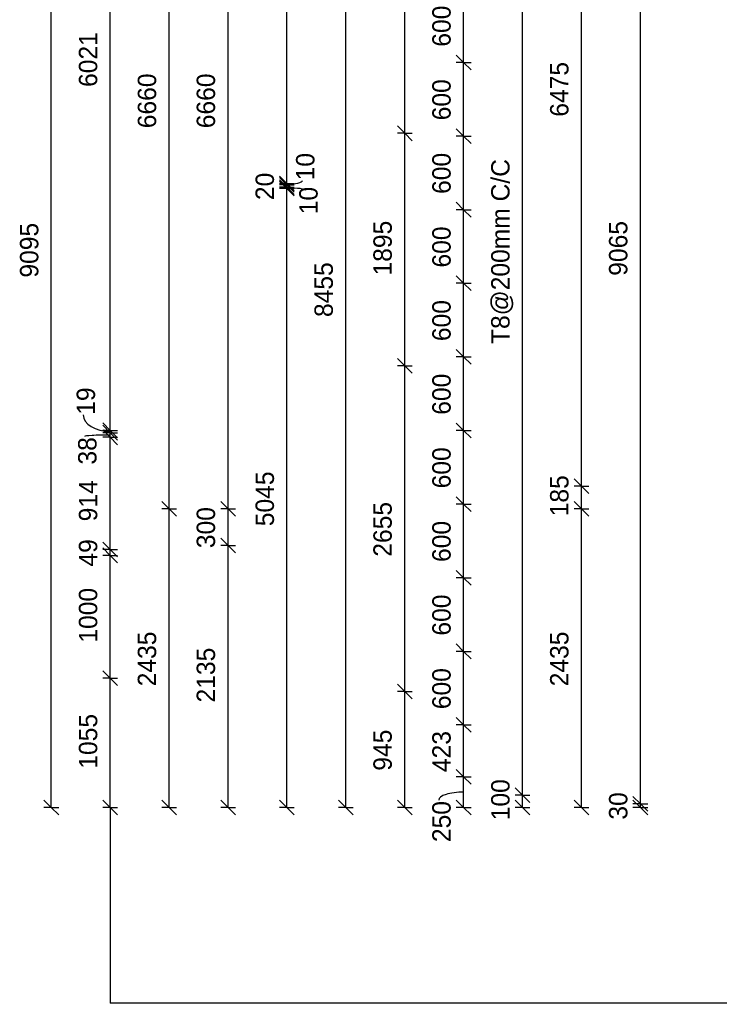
# Model space of a CAD drawing. Header units: millimetres. Extents: x 3013 to 24293, y -3068 to 13086.
# Drawn here: x 3013 to 8715, y -2991 to 5026 of the extents above; entities that cross this region are included whole.
import ezdxf

# ---------------------------------------------------------------- set-up
doc = ezdxf.new("R2010")
doc.units = ezdxf.units.MM
for name, color, linetype, lineweight in [('A-ANNO-DIMS', 211, 'Continuous', 9), ('A-ANNO-DIMS-60', 211, 'Continuous', 9), ('A-DETL-MBND', 5, 'Continuous', 18)]:
    doc.layers.add(name, color=color, linetype=linetype, lineweight=lineweight)
doc.styles.add('Nirmala UI Semilight', font='NirmalaS.ttf', dxfattribs={"height": 150})
doc.dimstyles.new('Arrow_Filled_-_2_5_NI_UI', dxfattribs={"dimscale": 304.8, "dimtxt": 157.104592, "dimasz": 0.393701, "dimexe": 0.19685, "dimexo": 0.0625, "dimgap": 0.19685, "dimtad": 1, "dimdec": 4, "dimzin": 0, "dimdsep": 46, "dimtxsty": 'Nirmala UI Semilight', "dimblk1": 'OBLIQUE', "dimblk2": 'OBLIQUE', "dimsah": 1, "dimcen": 0.09, "dimazin": 0, "dimtfac": 1, "dimtdec": 4, "dimtix": 1, "dimtmove": 0, "dimatfit": 3, "dimfxl": 0.19685, "dimfxlon": 1, "dimtvp": 1, "dimtolj": 1, "dimtzin": 0, "dimarcsym": 2})
doc.dimstyles.new('Arrow_Filled_-_2_5_NI_UI_1', dxfattribs={"dimscale": 304.8, "dimtxt": 157.104592, "dimasz": 0.393701, "dimexe": 0.19685, "dimexo": 0.0625, "dimgap": 0.19685, "dimtad": 1, "dimdec": 4, "dimzin": 0, "dimdsep": 46, "dimtxsty": 'Nirmala UI Semilight', "dimblk1": 'OBLIQUE', "dimblk2": 'OBLIQUE', "dimsah": 1, "dimcen": 0.09, "dimazin": 0, "dimtfac": 1, "dimtdec": 4, "dimtix": 1, "dimtmove": 1, "dimatfit": 3, "dimfxl": 0.19685, "dimfxlon": 1, "dimtvp": 1, "dimtolj": 1, "dimtzin": 0, "dimarcsym": 2})
doc.dimstyles.new('Arrow_Filled_-_2_5_NI_UI_2', dxfattribs={"dimscale": 304.8, "dimtxt": 157.104592, "dimasz": 0.393701, "dimexe": 0.19685, "dimexo": 0.0625, "dimgap": 0.19685, "dimtad": 1, "dimdec": 4, "dimzin": 0, "dimdsep": 46, "dimtxsty": 'Nirmala UI Semilight', "dimblk1": 'OBLIQUE', "dimblk2": 'OBLIQUE', "dimsah": 1, "dimcen": 0.09, "dimazin": 0, "dimtfac": 1, "dimtdec": 4, "dimtix": 1, "dimtmove": 2, "dimatfit": 3, "dimfxl": 0.19685, "dimfxlon": 1, "dimtvp": 1, "dimtolj": 1, "dimtzin": 0, "dimarcsym": 2})

# ---------------------------------------------------------------- blocks, each defined once
blk = doc.blocks.new('DIMBLOCK13-Elevation Front')
at = {"layer": 'A-ANNO-DIMS-60'}
for p, q in [((8071.1, -1365), (8011.1, -1305)), ((8071.1, -1395), (8011.1, -1335)), ((8071.1, -1365), (8011.1, -1365)), ((8071.1, -1395), (8011.1, -1395)), ((8071.1, -1395), (8071.1, -1365)), ((8071.1, -1365), (8131.1, -1425)), ((8071.1, -1365), (8131.1, -1365)), ((8071.1, -1395), (8131.1, -1455)), ((8071.1, -1395), (8131.1, -1395))]:
    blk.add_line(p, q, dxfattribs=at)
at = {"layer": 'A-ANNO-DIMS-60', "color": 0, "insert": (7815.4, -1494.3), "char_height": 150, "width": 274.219, "attachment_point": 1, "rotation": 90, "line_spacing_factor": 1.142579, "style": 'Nirmala UI Semilight'}
blk.add_mtext('30', dxfattribs=at)
blk = doc.blocks.new('_Oblique')
at = {"color": 0, "linetype": 'ByBlock', "lineweight": -2}
blk.add_line((-0.5, -0.5), (0.5, 0.5), dxfattribs=at)
blk = doc.blocks.new('DIMBLOCK14-Elevation Front')
at = {"layer": 'A-ANNO-DIMS-60'}
for p, q in [((8071.1, 7700), (8011.1, 7760)), ((8071.1, 7700), (8011.1, 7700)), ((8071.1, -1365), (8071.1, 7700)), ((8071.1, 7700), (8131.1, 7640)), ((8071.1, 7700), (8131.1, 7700)), ((8071.1, -1365), (8011.1, -1305)), ((8071.1, -1365), (8011.1, -1365)), ((8071.1, -1365), (8131.1, -1425)), ((8071.1, -1365), (8131.1, -1365))]:
    blk.add_line(p, q, dxfattribs=at)
at = {"layer": 'A-ANNO-DIMS-60', "color": 0, "insert": (7815.4, 2939), "char_height": 150, "width": 548.438, "attachment_point": 1, "rotation": 90, "line_spacing_factor": 1.142579, "style": 'Nirmala UI Semilight'}
blk.add_mtext('9065', dxfattribs=at)
blk = doc.blocks.new('DIMBLOCK19-Elevation Front')
at = {"layer": 'A-ANNO-DIMS-60'}
for p, q in [((7111.1, -1295), (7051.1, -1235)), ((7111.1, -1295), (7051.1, -1295)), ((7111.1, -1395), (7051.1, -1335)), ((7111.1, -1395), (7111.1, -1295)), ((7111.1, -1295), (7171.1, -1355)), ((7111.1, -1295), (7171.1, -1295)), ((7111.1, -1395), (7051.1, -1395)), ((7111.1, -1395), (7171.1, -1455)), ((7111.1, -1395), (7171.1, -1395))]:
    blk.add_line(p, q, dxfattribs=at)
at = {"layer": 'A-ANNO-DIMS-60', "color": 0, "insert": (6855.4, -1499.2), "char_height": 150, "width": 370.196, "attachment_point": 1, "rotation": 90, "line_spacing_factor": 1.142579, "style": 'Nirmala UI Semilight'}
blk.add_mtext('100', dxfattribs=at)
blk = doc.blocks.new('DIMBLOCK20-Elevation Front')
at = {"layer": 'A-ANNO-DIMS-60'}
for p, q in [((7111.1, 7600), (7051.1, 7660)), ((7111.1, 7600), (7051.1, 7600)), ((7111.1, -1295), (7111.1, 7600)), ((7111.1, 7600), (7171.1, 7540)), ((7111.1, 7600), (7171.1, 7600)), ((7111.1, -1295), (7051.1, -1235)), ((7111.1, -1295), (7051.1, -1295)), ((7111.1, -1295), (7171.1, -1355)), ((7111.1, -1295), (7171.1, -1295))]:
    blk.add_line(p, q, dxfattribs=at)
at = {"layer": 'A-ANNO-DIMS-60', "color": 0, "insert": (6855.4, 2382.7), "char_height": 150, "width": 1847.55, "attachment_point": 1, "rotation": 90, "line_spacing_factor": 1.142579, "style": 'Nirmala UI Semilight'}
blk.add_mtext('T8@200mm C/C', dxfattribs=at)
blk = doc.blocks.new('DIMBLOCK22-Elevation Front')
at = {"layer": 'A-ANNO-DIMS-60'}
for p, q in [((6631.1, -1145), (6571.1, -1085)), ((6631.1, -1145), (6571.1, -1145)), ((6631.1, -1395), (6631.1, -1145)), ((6631.1, -1145), (6691.1, -1205)), ((6631.1, -1145), (6691.1, -1145)), ((6631.1, -1395), (6571.1, -1335)), ((6631.1, -1395), (6571.1, -1395)), ((6631.1, -1395), (6691.1, -1455)), ((6631.1, -1395), (6691.1, -1395))]:
    blk.add_line(p, q, dxfattribs=at)
blk.add_ellipse((6631.1, -1334.4), major_axis=(202.8, 0), ratio=0.317702, start_param=1.570796, end_param=3.141593, dxfattribs=at)
at = {"layer": 'A-ANNO-DIMS-60', "color": 0, "insert": (6375.4, -1677.2), "char_height": 150, "width": 411.328, "attachment_point": 1, "rotation": 90, "line_spacing_factor": 1.142579, "style": 'Nirmala UI Semilight'}
blk.add_mtext('250', dxfattribs=at)
blk = doc.blocks.new('DIMBLOCK23-Elevation Front')
at = {"layer": 'A-ANNO-DIMS-60'}
for p, q in [((6631.1, -722.5), (6571.1, -662.5)), ((6631.1, -722.5), (6571.1, -722.5)), ((6631.1, -1145), (6631.1, -722.5)), ((6631.1, -722.5), (6691.1, -782.5)), ((6631.1, -722.5), (6691.1, -722.5)), ((6631.1, -1145), (6571.1, -1085)), ((6631.1, -1145), (6571.1, -1145)), ((6631.1, -1145), (6691.1, -1205)), ((6631.1, -1145), (6691.1, -1145))]:
    blk.add_line(p, q, dxfattribs=at)
at = {"layer": 'A-ANNO-DIMS-60', "color": 0, "insert": (6375.4, -1106.6), "char_height": 150, "width": 414.756, "attachment_point": 1, "rotation": 90, "line_spacing_factor": 1.142579, "style": 'Nirmala UI Semilight'}
blk.add_mtext('423', dxfattribs=at)
blk = doc.blocks.new('DIMBLOCK24-Elevation Front')
at = {"layer": 'A-ANNO-DIMS-60'}
for p, q in [((6631.1, -122.5), (6571.1, -62.5)), ((6631.1, -122.5), (6571.1, -122.5)), ((6631.1, -722.5), (6631.1, -122.5)), ((6631.1, -122.5), (6691.1, -182.5)), ((6631.1, -122.5), (6691.1, -122.5)), ((6631.1, -722.5), (6571.1, -662.5)), ((6631.1, -722.5), (6571.1, -722.5)), ((6631.1, -722.5), (6691.1, -782.5)), ((6631.1, -722.5), (6691.1, -722.5))]:
    blk.add_line(p, q, dxfattribs=at)
at = {"layer": 'A-ANNO-DIMS-60', "color": 0, "insert": (6375.4, -593.9), "char_height": 150, "width": 411.328, "attachment_point": 1, "rotation": 90, "line_spacing_factor": 1.142579, "style": 'Nirmala UI Semilight'}
blk.add_mtext('600', dxfattribs=at)
blk = doc.blocks.new('DIMBLOCK25-Elevation Front')
at = {"layer": 'A-ANNO-DIMS-60'}
for p, q in [((6631.1, 477.5), (6571.1, 537.5)), ((6631.1, 477.5), (6571.1, 477.5)), ((6631.1, -122.5), (6631.1, 477.5)), ((6631.1, 477.5), (6691.1, 417.5)), ((6631.1, 477.5), (6691.1, 477.5)), ((6631.1, -122.5), (6571.1, -62.5)), ((6631.1, -122.5), (6571.1, -122.5)), ((6631.1, -122.5), (6691.1, -182.5)), ((6631.1, -122.5), (6691.1, -122.5))]:
    blk.add_line(p, q, dxfattribs=at)
at = {"layer": 'A-ANNO-DIMS-60', "color": 0, "insert": (6375.4, 6.1), "char_height": 150, "width": 411.328, "attachment_point": 1, "rotation": 90, "line_spacing_factor": 1.142579, "style": 'Nirmala UI Semilight'}
blk.add_mtext('600', dxfattribs=at)
blk = doc.blocks.new('DIMBLOCK26-Elevation Front')
at = {"layer": 'A-ANNO-DIMS-60'}
for p, q in [((6631.1, 1077.5), (6571.1, 1137.5)), ((6631.1, 1077.5), (6571.1, 1077.5)), ((6631.1, 477.5), (6631.1, 1077.5)), ((6631.1, 1077.5), (6691.1, 1017.5)), ((6631.1, 1077.5), (6691.1, 1077.5)), ((6631.1, 477.5), (6571.1, 537.5)), ((6631.1, 477.5), (6571.1, 477.5)), ((6631.1, 477.5), (6691.1, 417.5)), ((6631.1, 477.5), (6691.1, 477.5))]:
    blk.add_line(p, q, dxfattribs=at)
at = {"layer": 'A-ANNO-DIMS-60', "color": 0, "insert": (6375.4, 606.1), "char_height": 150, "width": 411.328, "attachment_point": 1, "rotation": 90, "line_spacing_factor": 1.142579, "style": 'Nirmala UI Semilight'}
blk.add_mtext('600', dxfattribs=at)
blk = doc.blocks.new('DIMBLOCK27-Elevation Front')
at = {"layer": 'A-ANNO-DIMS-60'}
for p, q in [((6631.1, 1677.5), (6571.1, 1737.5)), ((6631.1, 1677.5), (6571.1, 1677.5)), ((6631.1, 1077.5), (6631.1, 1677.5)), ((6631.1, 1677.5), (6691.1, 1617.5)), ((6631.1, 1677.5), (6691.1, 1677.5)), ((6631.1, 1077.5), (6571.1, 1137.5)), ((6631.1, 1077.5), (6571.1, 1077.5)), ((6631.1, 1077.5), (6691.1, 1017.5)), ((6631.1, 1077.5), (6691.1, 1077.5))]:
    blk.add_line(p, q, dxfattribs=at)
at = {"layer": 'A-ANNO-DIMS-60', "color": 0, "insert": (6375.4, 1206.1), "char_height": 150, "width": 411.328, "attachment_point": 1, "rotation": 90, "line_spacing_factor": 1.142579, "style": 'Nirmala UI Semilight'}
blk.add_mtext('600', dxfattribs=at)
blk = doc.blocks.new('DIMBLOCK28-Elevation Front')
at = {"layer": 'A-ANNO-DIMS-60'}
for p, q in [((6631.1, 2277.5), (6571.1, 2337.5)), ((6631.1, 2277.5), (6571.1, 2277.5)), ((6631.1, 1677.5), (6631.1, 2277.5)), ((6631.1, 2277.5), (6691.1, 2217.5)), ((6631.1, 2277.5), (6691.1, 2277.5)), ((6631.1, 1677.5), (6571.1, 1737.5)), ((6631.1, 1677.5), (6571.1, 1677.5)), ((6631.1, 1677.5), (6691.1, 1617.5)), ((6631.1, 1677.5), (6691.1, 1677.5))]:
    blk.add_line(p, q, dxfattribs=at)
at = {"layer": 'A-ANNO-DIMS-60', "color": 0, "insert": (6375.4, 1806.1), "char_height": 150, "width": 411.328, "attachment_point": 1, "rotation": 90, "line_spacing_factor": 1.142579, "style": 'Nirmala UI Semilight'}
blk.add_mtext('600', dxfattribs=at)
blk = doc.blocks.new('DIMBLOCK29-Elevation Front')
at = {"layer": 'A-ANNO-DIMS-60'}
for p, q in [((6631.1, 2877.5), (6571.1, 2937.5)), ((6631.1, 2877.5), (6571.1, 2877.5)), ((6631.1, 2277.5), (6631.1, 2877.5)), ((6631.1, 2877.5), (6691.1, 2817.5)), ((6631.1, 2877.5), (6691.1, 2877.5)), ((6631.1, 2277.5), (6571.1, 2337.5)), ((6631.1, 2277.5), (6571.1, 2277.5)), ((6631.1, 2277.5), (6691.1, 2217.5)), ((6631.1, 2277.5), (6691.1, 2277.5))]:
    blk.add_line(p, q, dxfattribs=at)
at = {"layer": 'A-ANNO-DIMS-60', "color": 0, "insert": (6375.4, 2406.1), "char_height": 150, "width": 411.328, "attachment_point": 1, "rotation": 90, "line_spacing_factor": 1.142579, "style": 'Nirmala UI Semilight'}
blk.add_mtext('600', dxfattribs=at)
blk = doc.blocks.new('DIMBLOCK30-Elevation Front')
at = {"layer": 'A-ANNO-DIMS-60'}
for p, q in [((6631.1, 3477.5), (6571.1, 3537.5)), ((6631.1, 3477.5), (6571.1, 3477.5)), ((6631.1, 2877.5), (6631.1, 3477.5)), ((6631.1, 3477.5), (6691.1, 3417.5)), ((6631.1, 3477.5), (6691.1, 3477.5)), ((6631.1, 2877.5), (6571.1, 2937.5)), ((6631.1, 2877.5), (6571.1, 2877.5)), ((6631.1, 2877.5), (6691.1, 2817.5)), ((6631.1, 2877.5), (6691.1, 2877.5))]:
    blk.add_line(p, q, dxfattribs=at)
at = {"layer": 'A-ANNO-DIMS-60', "color": 0, "insert": (6375.4, 3006.1), "char_height": 150, "width": 411.328, "attachment_point": 1, "rotation": 90, "line_spacing_factor": 1.142579, "style": 'Nirmala UI Semilight'}
blk.add_mtext('600', dxfattribs=at)
blk = doc.blocks.new('DIMBLOCK31-Elevation Front')
at = {"layer": 'A-ANNO-DIMS-60'}
for p, q in [((6631.1, 4077.5), (6571.1, 4137.5)), ((6631.1, 4077.5), (6571.1, 4077.5)), ((6631.1, 3477.5), (6631.1, 4077.5)), ((6631.1, 4077.5), (6691.1, 4017.5)), ((6631.1, 4077.5), (6691.1, 4077.5)), ((6631.1, 3477.5), (6571.1, 3537.5)), ((6631.1, 3477.5), (6571.1, 3477.5)), ((6631.1, 3477.5), (6691.1, 3417.5)), ((6631.1, 3477.5), (6691.1, 3477.5))]:
    blk.add_line(p, q, dxfattribs=at)
at = {"layer": 'A-ANNO-DIMS-60', "color": 0, "insert": (6375.4, 3606.1), "char_height": 150, "width": 411.328, "attachment_point": 1, "rotation": 90, "line_spacing_factor": 1.142579, "style": 'Nirmala UI Semilight'}
blk.add_mtext('600', dxfattribs=at)
blk = doc.blocks.new('DIMBLOCK32-Elevation Front')
at = {"layer": 'A-ANNO-DIMS-60'}
for p, q in [((6631.1, 4677.5), (6571.1, 4737.5)), ((6631.1, 4677.5), (6571.1, 4677.5)), ((6631.1, 4077.5), (6631.1, 4677.5)), ((6631.1, 4677.5), (6691.1, 4617.5)), ((6631.1, 4677.5), (6691.1, 4677.5)), ((6631.1, 4077.5), (6571.1, 4137.5)), ((6631.1, 4077.5), (6571.1, 4077.5)), ((6631.1, 4077.5), (6691.1, 4017.5)), ((6631.1, 4077.5), (6691.1, 4077.5))]:
    blk.add_line(p, q, dxfattribs=at)
at = {"layer": 'A-ANNO-DIMS-60', "color": 0, "insert": (6375.4, 4206.1), "char_height": 150, "width": 411.328, "attachment_point": 1, "rotation": 90, "line_spacing_factor": 1.142579, "style": 'Nirmala UI Semilight'}
blk.add_mtext('600', dxfattribs=at)
blk = doc.blocks.new('DIMBLOCK33-Elevation Front')
at = {"layer": 'A-ANNO-DIMS-60'}
for p, q in [((6631.1, 5277.5), (6571.1, 5337.5)), ((6631.1, 5277.5), (6571.1, 5277.5)), ((6631.1, 4677.5), (6631.1, 5277.5)), ((6631.1, 5277.5), (6691.1, 5217.5)), ((6631.1, 5277.5), (6691.1, 5277.5)), ((6631.1, 4677.5), (6571.1, 4737.5)), ((6631.1, 4677.5), (6571.1, 4677.5)), ((6631.1, 4677.5), (6691.1, 4617.5)), ((6631.1, 4677.5), (6691.1, 4677.5))]:
    blk.add_line(p, q, dxfattribs=at)
at = {"layer": 'A-ANNO-DIMS-60', "color": 0, "insert": (6375.4, 4806.1), "char_height": 150, "width": 411.328, "attachment_point": 1, "rotation": 90, "line_spacing_factor": 1.142579, "style": 'Nirmala UI Semilight'}
blk.add_mtext('600', dxfattribs=at)
blk = doc.blocks.new('DIMBLOCK39-Elevation Front')
at = {"layer": 'A-ANNO-DIMS-60'}
for p, q in [((6151.1, -450), (6091.1, -390)), ((6151.1, -450), (6091.1, -450)), ((6151.1, -1395), (6151.1, -450)), ((6151.1, -450), (6211.1, -510)), ((6151.1, -450), (6211.1, -450)), ((6151.1, -1395), (6091.1, -1335)), ((6151.1, -1395), (6091.1, -1395)), ((6151.1, -1395), (6211.1, -1455)), ((6151.1, -1395), (6211.1, -1395))]:
    blk.add_line(p, q, dxfattribs=at)
at = {"layer": 'A-ANNO-DIMS-60', "color": 0, "insert": (5895.4, -1095.3), "char_height": 150, "width": 414.756, "attachment_point": 1, "rotation": 90, "line_spacing_factor": 1.142579, "style": 'Nirmala UI Semilight'}
blk.add_mtext('945', dxfattribs=at)
blk = doc.blocks.new('DIMBLOCK40-Elevation Front')
at = {"layer": 'A-ANNO-DIMS-60'}
for p, q in [((6151.1, 2205), (6091.1, 2265)), ((6151.1, 2205), (6091.1, 2205)), ((6151.1, -450), (6151.1, 2205)), ((6151.1, 2205), (6211.1, 2145)), ((6151.1, 2205), (6211.1, 2205)), ((6151.1, -450), (6091.1, -390)), ((6151.1, -450), (6091.1, -450)), ((6151.1, -450), (6211.1, -510)), ((6151.1, -450), (6211.1, -450))]:
    blk.add_line(p, q, dxfattribs=at)
at = {"layer": 'A-ANNO-DIMS-60', "color": 0, "insert": (5895.4, 649), "char_height": 150, "width": 548.438, "attachment_point": 1, "rotation": 90, "line_spacing_factor": 1.142579, "style": 'Nirmala UI Semilight'}
blk.add_mtext('2655', dxfattribs=at)
blk = doc.blocks.new('DIMBLOCK41-Elevation Front')
at = {"layer": 'A-ANNO-DIMS-60'}
for p, q in [((6151.1, 4100), (6091.1, 4160)), ((6151.1, 4100), (6091.1, 4100)), ((6151.1, 2205), (6151.1, 4100)), ((6151.1, 4100), (6211.1, 4040)), ((6151.1, 4100), (6211.1, 4100)), ((6151.1, 2205), (6091.1, 2265)), ((6151.1, 2205), (6091.1, 2205)), ((6151.1, 2205), (6211.1, 2145)), ((6151.1, 2205), (6211.1, 2205))]:
    blk.add_line(p, q, dxfattribs=at)
at = {"layer": 'A-ANNO-DIMS-60', "color": 0, "insert": (5895.4, 2941.1), "char_height": 150, "width": 507.305, "attachment_point": 1, "rotation": 90, "line_spacing_factor": 1.142579, "style": 'Nirmala UI Semilight'}
blk.add_mtext('1895', dxfattribs=at)
blk = doc.blocks.new('DIMBLOCK42-Elevation Front')
at = {"layer": 'A-ANNO-DIMS-60'}
for p, q in [((6151.1, 6755), (6091.1, 6815)), ((6151.1, 6755), (6091.1, 6755)), ((6151.1, 4100), (6151.1, 6755)), ((6151.1, 6755), (6211.1, 6695)), ((6151.1, 6755), (6211.1, 6755)), ((6151.1, 4100), (6091.1, 4160)), ((6151.1, 4100), (6091.1, 4100)), ((6151.1, 4100), (6211.1, 4040)), ((6151.1, 4100), (6211.1, 4100))]:
    blk.add_line(p, q, dxfattribs=at)
at = {"layer": 'A-ANNO-DIMS-60', "color": 0, "insert": (5895.4, 5199), "char_height": 150, "width": 548.438, "attachment_point": 1, "rotation": 90, "line_spacing_factor": 1.142579, "style": 'Nirmala UI Semilight'}
blk.add_mtext('2655', dxfattribs=at)
blk = doc.blocks.new('DIMBLOCK45-Elevation Front')
at = {"layer": 'A-ANNO-DIMS-60'}
for p, q in [((5671.1, 7060), (5611.1, 7120)), ((5671.1, 7060), (5611.1, 7060)), ((5671.1, -1395), (5671.1, 7060)), ((5671.1, 7060), (5731.1, 7000)), ((5671.1, 7060), (5731.1, 7060)), ((5671.1, -1395), (5611.1, -1335)), ((5671.1, -1395), (5611.1, -1395)), ((5671.1, -1395), (5731.1, -1455)), ((5671.1, -1395), (5731.1, -1395))]:
    blk.add_line(p, q, dxfattribs=at)
at = {"layer": 'A-ANNO-DIMS-60', "color": 0, "insert": (5415.4, 2602.6), "char_height": 150, "width": 551.866, "attachment_point": 1, "rotation": 90, "line_spacing_factor": 1.142579, "style": 'Nirmala UI Semilight'}
blk.add_mtext('8455', dxfattribs=at)
blk = doc.blocks.new('DIMBLOCK48-Elevation Front')
at = {"layer": 'A-ANNO-DIMS-60'}
for p, q in [((5191.1, 3650.1), (5131.1, 3710.1)), ((5191.1, 3650.1), (5131.1, 3650.1)), ((5191.1, -1395), (5191.1, 3650.1)), ((5191.1, 3650.1), (5251.1, 3590.1)), ((5191.1, 3650.1), (5251.1, 3650.1)), ((5191.1, -1395), (5131.1, -1335)), ((5191.1, -1395), (5131.1, -1395)), ((5191.1, -1395), (5251.1, -1455)), ((5191.1, -1395), (5251.1, -1395))]:
    blk.add_line(p, q, dxfattribs=at)
at = {"layer": 'A-ANNO-DIMS-60', "color": 0, "insert": (4935.4, 897.6), "char_height": 150, "width": 551.866, "attachment_point": 1, "rotation": 90, "line_spacing_factor": 1.142579, "style": 'Nirmala UI Semilight'}
blk.add_mtext('5045', dxfattribs=at)
blk = doc.blocks.new('DIMBLOCK49-Elevation Front')
at = {"layer": 'A-ANNO-DIMS-60'}
for p, q in [((5191.1, 3660), (5131.1, 3720)), ((5191.1, 3650.1), (5131.1, 3710.1)), ((5191.1, 3660), (5131.1, 3660)), ((5191.1, 3650.1), (5131.1, 3650.1)), ((5191.1, 3650.1), (5191.1, 3660)), ((5191.1, 3660), (5251.1, 3600)), ((5191.1, 3660), (5251.1, 3660)), ((5191.1, 3650.1), (5251.1, 3590.1)), ((5191.1, 3650.1), (5251.1, 3650.1))]:
    blk.add_line(p, q, dxfattribs=at)
blk.add_ellipse((5191.1, 3634.6), major_axis=(153.2, 0), ratio=0.133587, start_param=0, end_param=1.570796, dxfattribs=at)
at = {"layer": 'A-ANNO-DIMS-60', "color": 0, "insert": (5291.4, 3440.3), "char_height": 150, "width": 233.086, "attachment_point": 1, "rotation": 90, "line_spacing_factor": 1.142579, "style": 'Nirmala UI Semilight'}
blk.add_mtext('10', dxfattribs=at)
blk = doc.blocks.new('DIMBLOCK50-Elevation Front')
at = {"layer": 'A-ANNO-DIMS-60'}
for p, q in [((5191.1, 3680), (5131.1, 3740)), ((5191.1, 3660), (5131.1, 3720)), ((5191.1, 3680), (5131.1, 3680)), ((5191.1, 3660), (5131.1, 3660)), ((5191.1, 3660), (5191.1, 3680)), ((5191.1, 3680), (5251.1, 3620)), ((5191.1, 3680), (5251.1, 3680)), ((5191.1, 3660), (5251.1, 3600)), ((5191.1, 3660), (5251.1, 3660))]:
    blk.add_line(p, q, dxfattribs=at)
at = {"layer": 'A-ANNO-DIMS-60', "color": 0, "insert": (4935.4, 3555.7), "char_height": 150, "width": 274.219, "attachment_point": 1, "rotation": 90, "line_spacing_factor": 1.142579, "style": 'Nirmala UI Semilight'}
blk.add_mtext('20', dxfattribs=at)
blk = doc.blocks.new('DIMBLOCK51-Elevation Front')
at = {"layer": 'A-ANNO-DIMS-60'}
for p, q in [((5191.1, 3689.9), (5131.1, 3749.9)), ((5191.1, 3680), (5131.1, 3740)), ((5191.1, 3689.9), (5131.1, 3689.9)), ((5191.1, 3680), (5191.1, 3689.9)), ((5191.1, 3689.9), (5251.1, 3629.9)), ((5191.1, 3689.9), (5251.1, 3689.9)), ((5191.1, 3680), (5131.1, 3680)), ((5191.1, 3680), (5251.1, 3620)), ((5191.1, 3680), (5251.1, 3680))]:
    blk.add_line(p, q, dxfattribs=at)
blk.add_ellipse((5191.1, 3716.6), major_axis=(126.9, 0), ratio=0.249004, start_param=4.712389, end_param=6.283185, dxfattribs=at)
at = {"layer": 'A-ANNO-DIMS-60', "color": 0, "insert": (5265.2, 3716.6), "char_height": 150, "width": 233.086, "attachment_point": 1, "rotation": 90, "line_spacing_factor": 1.142579, "style": 'Nirmala UI Semilight'}
blk.add_mtext('10', dxfattribs=at)
blk = doc.blocks.new('DIMBLOCK52-Elevation Front')
at = {"layer": 'A-ANNO-DIMS-60'}
for p, q in [((5191.1, 7700), (5131.1, 7760)), ((5191.1, 7700), (5131.1, 7700)), ((5191.1, 3689.9), (5191.1, 7700)), ((5191.1, 7700), (5251.1, 7640)), ((5191.1, 7700), (5251.1, 7700)), ((5191.1, 3689.9), (5131.1, 3749.9)), ((5191.1, 3689.9), (5131.1, 3689.9)), ((5191.1, 3689.9), (5251.1, 3629.9)), ((5191.1, 3689.9), (5251.1, 3689.9))]:
    blk.add_line(p, q, dxfattribs=at)
at = {"layer": 'A-ANNO-DIMS-60', "color": 0, "insert": (4935.4, 5482.2), "char_height": 150, "width": 510.733, "attachment_point": 1, "rotation": 90, "line_spacing_factor": 1.142579, "style": 'Nirmala UI Semilight'}
blk.add_mtext('4010', dxfattribs=at)
blk = doc.blocks.new('DIMBLOCK56-Elevation Front')
at = {"layer": 'A-ANNO-DIMS-60'}
for p, q in [((4711.1, 740), (4651.1, 800)), ((4711.1, 740), (4651.1, 740)), ((4711.1, -1395), (4711.1, 740)), ((4711.1, 740), (4771.1, 680)), ((4711.1, 740), (4771.1, 740)), ((4711.1, -1395), (4651.1, -1335)), ((4711.1, -1395), (4651.1, -1395)), ((4711.1, -1395), (4771.1, -1455)), ((4711.1, -1395), (4771.1, -1395))]:
    blk.add_line(p, q, dxfattribs=at)
at = {"layer": 'A-ANNO-DIMS-60', "color": 0, "insert": (4455.4, -538.9), "char_height": 150, "width": 507.305, "attachment_point": 1, "rotation": 90, "line_spacing_factor": 1.142579, "style": 'Nirmala UI Semilight'}
blk.add_mtext('2135', dxfattribs=at)
blk = doc.blocks.new('DIMBLOCK57-Elevation Front')
at = {"layer": 'A-ANNO-DIMS-60'}
for p, q in [((4711.1, 1040), (4651.1, 1100)), ((4711.1, 1040), (4651.1, 1040)), ((4711.1, 740), (4711.1, 1040)), ((4711.1, 1040), (4771.1, 980)), ((4711.1, 1040), (4771.1, 1040)), ((4711.1, 740), (4651.1, 800)), ((4711.1, 740), (4651.1, 740)), ((4711.1, 740), (4771.1, 680)), ((4711.1, 740), (4771.1, 740))]:
    blk.add_line(p, q, dxfattribs=at)
at = {"layer": 'A-ANNO-DIMS-60', "color": 0, "insert": (4455.4, 718.6), "char_height": 150, "width": 411.328, "attachment_point": 1, "rotation": 90, "line_spacing_factor": 1.142579, "style": 'Nirmala UI Semilight'}
blk.add_mtext('300', dxfattribs=at)
blk = doc.blocks.new('DIMBLOCK58-Elevation Front')
at = {"layer": 'A-ANNO-DIMS-60'}
for p, q in [((4711.1, 7700), (4651.1, 7760)), ((4711.1, 7700), (4651.1, 7700)), ((4711.1, 1040), (4711.1, 7700)), ((4711.1, 7700), (4771.1, 7640)), ((4711.1, 7700), (4771.1, 7700)), ((4711.1, 1040), (4651.1, 1100)), ((4711.1, 1040), (4651.1, 1040)), ((4711.1, 1040), (4771.1, 980)), ((4711.1, 1040), (4771.1, 1040))]:
    blk.add_line(p, q, dxfattribs=at)
at = {"layer": 'A-ANNO-DIMS-60', "color": 0, "insert": (4455.4, 4141.5), "char_height": 150, "width": 548.438, "attachment_point": 1, "rotation": 90, "line_spacing_factor": 1.142579, "style": 'Nirmala UI Semilight'}
blk.add_mtext('6660', dxfattribs=at)
blk = doc.blocks.new('DIMBLOCK59-Elevation Front')
at = {"layer": 'A-ANNO-DIMS-60'}
for p, q in [((4231.1, 1040), (4171.1, 1100)), ((4231.1, 1040), (4171.1, 1040)), ((4231.1, -1395), (4231.1, 1040)), ((4231.1, 1040), (4291.1, 980)), ((4231.1, 1040), (4291.1, 1040)), ((4231.1, -1395), (4171.1, -1335)), ((4231.1, -1395), (4171.1, -1395)), ((4231.1, -1395), (4291.1, -1455)), ((4231.1, -1395), (4291.1, -1395))]:
    blk.add_line(p, q, dxfattribs=at)
at = {"layer": 'A-ANNO-DIMS-60', "color": 0, "insert": (3975.4, -407.4), "char_height": 150, "width": 551.866, "attachment_point": 1, "rotation": 90, "line_spacing_factor": 1.142579, "style": 'Nirmala UI Semilight'}
blk.add_mtext('2435', dxfattribs=at)
blk = doc.blocks.new('DIMBLOCK60-Elevation Front')
at = {"layer": 'A-ANNO-DIMS-60'}
for p, q in [((4231.1, 7700), (4171.1, 7760)), ((4231.1, 7700), (4171.1, 7700)), ((4231.1, 1040), (4231.1, 7700)), ((4231.1, 7700), (4291.1, 7640)), ((4231.1, 7700), (4291.1, 7700)), ((4231.1, 1040), (4171.1, 1100)), ((4231.1, 1040), (4171.1, 1040)), ((4231.1, 1040), (4291.1, 980)), ((4231.1, 1040), (4291.1, 1040))]:
    blk.add_line(p, q, dxfattribs=at)
at = {"layer": 'A-ANNO-DIMS-60', "color": 0, "insert": (3975.4, 4141.5), "char_height": 150, "width": 548.438, "attachment_point": 1, "rotation": 90, "line_spacing_factor": 1.142579, "style": 'Nirmala UI Semilight'}
blk.add_mtext('6660', dxfattribs=at)
blk = doc.blocks.new('DIMBLOCK81-Elevation Front')
at = {"layer": 'A-ANNO-DIMS-60'}
for p, q in [((3751.1, -340), (3691.1, -280)), ((3751.1, -340), (3691.1, -340)), ((3751.1, -1395), (3751.1, -340)), ((3751.1, -340), (3811.1, -400)), ((3751.1, -340), (3811.1, -340)), ((3751.1, -1395), (3691.1, -1335)), ((3751.1, -1395), (3691.1, -1395)), ((3751.1, -1395), (3811.1, -1455)), ((3751.1, -1395), (3811.1, -1395))]:
    blk.add_line(p, q, dxfattribs=at)
at = {"layer": 'A-ANNO-DIMS-60', "color": 0, "insert": (3495.4, -1078.9), "char_height": 150, "width": 507.305, "attachment_point": 1, "rotation": 90, "line_spacing_factor": 1.142579, "style": 'Nirmala UI Semilight'}
blk.add_mtext('1055', dxfattribs=at)
blk = doc.blocks.new('DIMBLOCK82-Elevation Front')
at = {"layer": 'A-ANNO-DIMS-60'}
for p, q in [((3751.1, 660), (3691.1, 720)), ((3751.1, 660), (3691.1, 660)), ((3751.1, -340), (3751.1, 660)), ((3751.1, 660), (3811.1, 600)), ((3751.1, 660), (3811.1, 660)), ((3751.1, -340), (3691.1, -280)), ((3751.1, -340), (3691.1, -340)), ((3751.1, -340), (3811.1, -400)), ((3751.1, -340), (3811.1, -340))]:
    blk.add_line(p, q, dxfattribs=at)
at = {"layer": 'A-ANNO-DIMS-60', "color": 0, "insert": (3495.4, -51.4), "char_height": 150, "width": 507.305, "attachment_point": 1, "rotation": 90, "line_spacing_factor": 1.142579, "style": 'Nirmala UI Semilight'}
blk.add_mtext('1000', dxfattribs=at)
blk = doc.blocks.new('DIMBLOCK83-Elevation Front')
at = {"layer": 'A-ANNO-DIMS-60'}
for p, q in [((3751.1, 708.5), (3691.1, 768.5)), ((3751.1, 660), (3691.1, 720)), ((3751.1, 708.5), (3691.1, 708.5)), ((3751.1, 660), (3691.1, 660)), ((3751.1, 660), (3751.1, 708.5)), ((3751.1, 708.5), (3811.1, 648.5)), ((3751.1, 708.5), (3811.1, 708.5)), ((3751.1, 660), (3811.1, 600)), ((3751.1, 660), (3811.1, 660))]:
    blk.add_line(p, q, dxfattribs=at)
at = {"layer": 'A-ANNO-DIMS-60', "color": 0, "insert": (3495.4, 568.6), "char_height": 150, "width": 277.647, "attachment_point": 1, "rotation": 90, "line_spacing_factor": 1.142579, "style": 'Nirmala UI Semilight'}
blk.add_mtext('49', dxfattribs=at)
blk = doc.blocks.new('DIMBLOCK84-Elevation Front')
at = {"layer": 'A-ANNO-DIMS-60'}
for p, q in [((3751.1, 1622.2), (3691.1, 1682.2)), ((3751.1, 1622.2), (3691.1, 1622.2)), ((3751.1, 708.5), (3751.1, 1622.2)), ((3751.1, 1622.2), (3811.1, 1562.2)), ((3751.1, 1622.2), (3811.1, 1622.2)), ((3751.1, 708.5), (3691.1, 768.5)), ((3751.1, 708.5), (3691.1, 708.5)), ((3751.1, 708.5), (3811.1, 648.5)), ((3751.1, 708.5), (3811.1, 708.5))]:
    blk.add_line(p, q, dxfattribs=at)
at = {"layer": 'A-ANNO-DIMS-60', "color": 0, "insert": (3495.4, 937.4), "char_height": 150, "width": 373.623, "attachment_point": 1, "rotation": 90, "line_spacing_factor": 1.142579, "style": 'Nirmala UI Semilight'}
blk.add_mtext('914', dxfattribs=at)
blk = doc.blocks.new('DIMBLOCK85-Elevation Front')
at = {"layer": 'A-ANNO-DIMS-60'}
for p, q in [((3751.1, 1660), (3691.1, 1720)), ((3751.1, 1622.2), (3691.1, 1682.2)), ((3751.1, 1660), (3691.1, 1660)), ((3751.1, 1622.2), (3691.1, 1622.2)), ((3751.1, 1622.2), (3751.1, 1660)), ((3751.1, 1660), (3811.1, 1600)), ((3751.1, 1660), (3811.1, 1660)), ((3751.1, 1622.2), (3811.1, 1562.2)), ((3751.1, 1622.2), (3811.1, 1622.2))]:
    blk.add_line(p, q, dxfattribs=at)
blk.add_ellipse((3751.1, 1628.7), major_axis=(208.9, 0), ratio=0.059239, start_param=1.570796, end_param=3.141593, dxfattribs=at)
at = {"layer": 'A-ANNO-DIMS-60', "color": 0, "insert": (3489.4, 1400.2), "char_height": 150, "width": 274.219, "attachment_point": 1, "rotation": 90, "line_spacing_factor": 1.142579, "style": 'Nirmala UI Semilight'}
blk.add_mtext('38', dxfattribs=at)
blk = doc.blocks.new('DIMBLOCK86-Elevation Front')
at = {"layer": 'A-ANNO-DIMS-60'}
for p, q in [((3751.1, 1678.9), (3691.1, 1738.9)), ((3751.1, 1660), (3691.1, 1720)), ((3751.1, 1678.9), (3691.1, 1678.9)), ((3751.1, 1660), (3691.1, 1660)), ((3751.1, 1660), (3751.1, 1678.9)), ((3751.1, 1678.9), (3811.1, 1618.9)), ((3751.1, 1678.9), (3811.1, 1678.9)), ((3751.1, 1660), (3811.1, 1600)), ((3751.1, 1660), (3811.1, 1660))]:
    blk.add_line(p, q, dxfattribs=at)
blk.add_ellipse((3751.1, 1805.7), major_axis=(220.9, 0), ratio=0.617032, start_param=3.141593, end_param=4.712389, dxfattribs=at)
at = {"layer": 'A-ANNO-DIMS-60', "color": 0, "insert": (3477.4, 1805.7), "char_height": 150, "width": 233.086, "attachment_point": 1, "rotation": 90, "line_spacing_factor": 1.142579, "style": 'Nirmala UI Semilight'}
blk.add_mtext('19', dxfattribs=at)
blk = doc.blocks.new('DIMBLOCK87-Elevation Front')
at = {"layer": 'A-ANNO-DIMS-60'}
for p, q in [((3751.1, 7700), (3691.1, 7760)), ((3751.1, 7700), (3691.1, 7700)), ((3751.1, 1678.9), (3751.1, 7700)), ((3751.1, 7700), (3811.1, 7640)), ((3751.1, 7700), (3811.1, 7700)), ((3751.1, 1678.9), (3691.1, 1738.9)), ((3751.1, 1678.9), (3691.1, 1678.9)), ((3751.1, 1678.9), (3811.1, 1618.9)), ((3751.1, 1678.9), (3811.1, 1678.9))]:
    blk.add_line(p, q, dxfattribs=at)
at = {"layer": 'A-ANNO-DIMS-60', "color": 0, "insert": (3495.4, 4478.1), "char_height": 150, "width": 507.305, "attachment_point": 1, "rotation": 90, "line_spacing_factor": 1.142579, "style": 'Nirmala UI Semilight'}
blk.add_mtext('6021', dxfattribs=at)
blk = doc.blocks.new('DIMBLOCK91-Elevation Front')
at = {"layer": 'A-ANNO-DIMS-60'}
for p, q in [((7591.1, 1040), (7531.1, 1100)), ((7591.1, 1040), (7531.1, 1040)), ((7591.1, -1395), (7591.1, 1040)), ((7591.1, 1040), (7651.1, 980)), ((7591.1, 1040), (7651.1, 1040)), ((7591.1, -1395), (7531.1, -1335)), ((7591.1, -1395), (7531.1, -1395)), ((7591.1, -1395), (7651.1, -1455)), ((7591.1, -1395), (7651.1, -1395))]:
    blk.add_line(p, q, dxfattribs=at)
at = {"layer": 'A-ANNO-DIMS-60', "color": 0, "insert": (7335.4, -407.4), "char_height": 150, "width": 551.866, "attachment_point": 1, "rotation": 90, "line_spacing_factor": 1.142579, "style": 'Nirmala UI Semilight'}
blk.add_mtext('2435', dxfattribs=at)
blk = doc.blocks.new('DIMBLOCK92-Elevation Front')
at = {"layer": 'A-ANNO-DIMS-60'}
for p, q in [((7591.1, 1225), (7531.1, 1285)), ((7591.1, 1225), (7531.1, 1225)), ((7591.1, 1040), (7591.1, 1225)), ((7591.1, 1225), (7651.1, 1165)), ((7591.1, 1225), (7651.1, 1225)), ((7591.1, 1040), (7531.1, 1100)), ((7591.1, 1040), (7531.1, 1040)), ((7591.1, 1040), (7651.1, 980)), ((7591.1, 1040), (7651.1, 1040))]:
    blk.add_line(p, q, dxfattribs=at)
at = {"layer": 'A-ANNO-DIMS-60', "color": 0, "insert": (7335.4, 978.3), "char_height": 150, "width": 370.196, "attachment_point": 1, "rotation": 90, "line_spacing_factor": 1.142579, "style": 'Nirmala UI Semilight'}
blk.add_mtext('185', dxfattribs=at)
blk = doc.blocks.new('DIMBLOCK93-Elevation Front')
at = {"layer": 'A-ANNO-DIMS-60'}
for p, q in [((7591.1, 7700), (7531.1, 7760)), ((7591.1, 7700), (7531.1, 7700)), ((7591.1, 1225), (7591.1, 7700)), ((7591.1, 7700), (7651.1, 7640)), ((7591.1, 7700), (7651.1, 7700)), ((7591.1, 1225), (7531.1, 1285)), ((7591.1, 1225), (7531.1, 1225)), ((7591.1, 1225), (7651.1, 1165)), ((7591.1, 1225), (7651.1, 1225))]:
    blk.add_line(p, q, dxfattribs=at)
at = {"layer": 'A-ANNO-DIMS-60', "color": 0, "insert": (7335.4, 4235.4), "char_height": 150, "width": 545.01, "attachment_point": 1, "rotation": 90, "line_spacing_factor": 1.142579, "style": 'Nirmala UI Semilight'}
blk.add_mtext('6475', dxfattribs=at)
blk = doc.blocks.new('DIMBLOCK98-Elevation Front')
at = {"layer": 'A-ANNO-DIMS-60'}
for p, q in [((3271.1, 7700), (3211.1, 7760)), ((3271.1, 7700), (3211.1, 7700)), ((3271.1, -1395), (3271.1, 7700)), ((3271.1, 7700), (3331.1, 7640)), ((3271.1, 7700), (3331.1, 7700)), ((3271.1, -1395), (3211.1, -1335)), ((3271.1, -1395), (3211.1, -1395)), ((3271.1, -1395), (3331.1, -1455)), ((3271.1, -1395), (3331.1, -1395))]:
    blk.add_line(p, q, dxfattribs=at)
at = {"layer": 'A-ANNO-DIMS-60', "color": 0, "insert": (3015.4, 2924), "char_height": 150, "width": 548.438, "attachment_point": 1, "rotation": 90, "line_spacing_factor": 1.142579, "style": 'Nirmala UI Semilight'}
blk.add_mtext('9095', dxfattribs=at)

msp = doc.modelspace()

# ---------------------------------------------------------------- linework, layer by layer
at = {"layer": 'A-DETL-MBND'}
for p in [(3751.14437, -1395), (10062.56745, -2991.35293)]:
    msp.add_line(p, (3751.14437, -2991.35293), dxfattribs=at)

# ---------------------------------------------------------------- dimensions: what is measured, and where the dimension line sits
at = {"layer": 'A-ANNO-DIMS'}
for base, p1, p2, override, picture, middle in [((3271.14437, 7700), (3331.14437, -1395), (3331.14437, 7700), {"dimpost": '<>', "dimfxl": 9095}, 'DIMBLOCK98-Elevation Front', (3133.58161, 3152.5)), ((3751.14437, 7700), (3811.14437, 1678.89876), (3811.14437, 7700), {"dimpost": '<>', "dimfxl": 6021.101243}, 'DIMBLOCK87-Elevation Front', (3613.1632, 4689.44938)), ((4231.14437, 7700), (4291.14437, 1040), (4291.14437, 7700), {"dimpost": '<>', "dimfxl": 6660}, 'DIMBLOCK60-Elevation Front', (4093.58161, 4370)), ((4711.14437, 7700), (4771.14437, 1040), (4771.14437, 7700), {"dimpost": '<>', "dimfxl": 6660}, 'DIMBLOCK58-Elevation Front', (4573.58161, 4370)), ((5191.14437, 7700), (5251.14437, 3689.94073), (5251.14437, 7700), {"dimpost": '<>', "dimfxl": 4010.059273}, 'DIMBLOCK52-Elevation Front', (5053.2155, 5694.97036)), ((7591.14437, 7700), (7651.14437, 1225), (7651.14437, 7700), {"dimpost": '<>', "dimfxl": 6475}, 'DIMBLOCK93-Elevation Front', (7453.58161, 4462.5)), ((8071.14437, 7700), (8131.14437, -1365), (8131.14437, 7700), {"dimpost": '<>', "dimfxl": 9065}, 'DIMBLOCK14-Elevation Front', (7933.58161, 3167.5)), ((5671.14437, 7060), (5731.14437, -1395), (5731.14437, 7060), {"dimpost": '<>', "dimfxl": 8455}, 'DIMBLOCK45-Elevation Front', (5533.63391, 2832.5)), ((6151.14437, 6755), (6211.14437, 4100), (6211.14437, 6755), {"dimpost": '<>', "dimfxl": 2655}, 'DIMBLOCK42-Elevation Front', (6013.58161, 5427.5)), ((6631.14437, 5277.50781), (6691.14437, 4677.50781), (6691.14437, 5277.50781), {"dimpost": '<>', "dimfxl": 600}, 'DIMBLOCK33-Elevation Front', (6493.58161, 4977.50781)), ((6631.14437, 4677.50781), (6691.14437, 4077.50781), (6691.14437, 4677.50781), {"dimpost": '<>', "dimfxl": 600}, 'DIMBLOCK32-Elevation Front', (6493.58161, 4377.50781)), ((6151.14437, 4100), (6211.14437, 2205), (6211.14437, 4100), {"dimpost": '<>', "dimfxl": 1895}, 'DIMBLOCK41-Elevation Front', (6013.1632, 3152.5)), ((6631.14437, 4077.50781), (6691.14437, 3477.50781), (6691.14437, 4077.50781), {"dimpost": '<>', "dimfxl": 600}, 'DIMBLOCK31-Elevation Front', (6493.58161, 3777.50781)), ((5191.14437, 3680), (5251.14437, 3660), (5251.14437, 3680), {"dimpost": '<>', "dimfxl": 20}, 'DIMBLOCK50-Elevation Front', (5053.63391, 3670)), ((5191.14437, 3650.05927), (5251.14437, -1395), (5251.14437, 3650.05927), {"dimpost": '<>', "dimfxl": 5045.059273}, 'DIMBLOCK48-Elevation Front', (5053.63391, 1127.52964)), ((6631.14437, 3477.50781), (6691.14437, 2877.50781), (6691.14437, 3477.50781), {"dimpost": '<>', "dimfxl": 600}, 'DIMBLOCK30-Elevation Front', (6493.58161, 3177.50781)), ((6631.14437, 2877.50781), (6691.14437, 2277.50781), (6691.14437, 2877.50781), {"dimpost": '<>', "dimfxl": 600}, 'DIMBLOCK29-Elevation Front', (6493.58161, 2577.50781)), ((6631.14437, 2277.50781), (6691.14437, 1677.50781), (6691.14437, 2277.50781), {"dimpost": '<>', "dimfxl": 600}, 'DIMBLOCK28-Elevation Front', (6493.58161, 1977.50781)), ((6151.14437, 2205), (6211.14437, -450), (6211.14437, 2205), {"dimpost": '<>', "dimfxl": 2655}, 'DIMBLOCK40-Elevation Front', (6013.58161, 877.5)), ((6631.14437, 1677.50781), (6691.14437, 1077.50781), (6691.14437, 1677.50781), {"dimpost": '<>', "dimfxl": 600}, 'DIMBLOCK27-Elevation Front', (6493.58161, 1377.50781)), ((7591.14437, 1225), (7651.14437, 1040), (7651.14437, 1225), {"dimpost": '<>', "dimfxl": 185}, 'DIMBLOCK92-Elevation Front', (7453.2155, 1132.5)), ((4711.14437, 1040), (4771.14437, 740), (4771.14437, 1040), {"dimpost": '<>', "dimfxl": 300}, 'DIMBLOCK57-Elevation Front', (4573.58161, 890)), ((6631.14437, 1077.50781), (6691.14437, 477.50781), (6691.14437, 1077.50781), {"dimpost": '<>', "dimfxl": 600}, 'DIMBLOCK26-Elevation Front', (6493.58161, 777.50781)), ((4231.14437, 1040), (4291.14437, -1395), (4291.14437, 1040), {"dimpost": '<>', "dimfxl": 2435}, 'DIMBLOCK59-Elevation Front', (4093.58161, -177.5)), ((7591.14437, 1040), (7651.14437, -1395), (7651.14437, 1040), {"dimpost": '<>', "dimfxl": 2435}, 'DIMBLOCK91-Elevation Front', (7453.58161, -177.5)), ((3751.14437, 708.5228), (3811.14437, 660), (3811.14437, 708.5228), {"dimpost": '<>', "dimfxl": 48.522802}, 'DIMBLOCK83-Elevation Front', (3613.58161, 684.2614)), ((4711.14437, 740), (4771.14437, -1395), (4771.14437, 740), {"dimpost": '<>', "dimfxl": 2135}, 'DIMBLOCK56-Elevation Front', (4573.1632, -327.5)), ((3751.14437, 660), (3811.14437, -340), (3811.14437, 660), {"dimpost": '<>', "dimfxl": 1000}, 'DIMBLOCK82-Elevation Front', (3613.2155, 160)), ((6631.14437, 477.50781), (6691.14437, -122.49219), (6691.14437, 477.50781), {"dimpost": '<>', "dimfxl": 600}, 'DIMBLOCK25-Elevation Front', (6493.58161, 177.50781)), ((6631.14437, -122.49219), (6691.14437, -722.49219), (6691.14437, -122.49219), {"dimpost": '<>', "dimfxl": 600}, 'DIMBLOCK24-Elevation Front', (6493.58161, -422.49219)), ((3751.14437, -340), (3811.14437, -1395), (3811.14437, -340), {"dimpost": '<>', "dimfxl": 1055}, 'DIMBLOCK81-Elevation Front', (3613.2155, -867.5)), ((6151.14437, -450), (6211.14437, -1395), (6211.14437, -450), {"dimpost": '<>', "dimfxl": 945}, 'DIMBLOCK39-Elevation Front', (6013.58161, -922.5)), ((6631.14437, -722.49219), (6691.14437, -1145), (6691.14437, -722.49219), {"dimpost": '<>', "dimfxl": 422.507812}, 'DIMBLOCK23-Elevation Front', (6493.58161, -933.74609)), ((7111.14437, -1295), (7171.14437, -1395), (7171.14437, -1295), {"dimpost": '<>', "dimfxl": 100}, 'DIMBLOCK19-Elevation Front', (6973.2155, -1345)), ((8071.14437, -1365), (8131.14437, -1395), (8131.14437, -1365), {"dimpost": '<>', "dimfxl": 30}, 'DIMBLOCK13-Elevation Front', (7933.58161, -1380))]:
    dim = msp.add_linear_dim(base=base, p1=p1, p2=p2, angle=90, dimstyle='Arrow_Filled_-_2_5_NI_UI', override=override, dxfattribs=at)
    dim.commit()
    dim.dimension.update_dxf_attribs({"geometry": picture, "text_midpoint": middle})
dim = msp.add_linear_dim(base=(7111.14437, 7600), p1=(7171.14437, -1295), p2=(7171.14437, 7600), angle=90, text='T8@200mm C/C', dimstyle='Arrow_Filled_-_2_5_NI_UI', override={"dimpost": '<>', "dimfxl": 8895}, dxfattribs=at)
dim.commit()
dim.dimension.update_dxf_attribs({"geometry": 'DIMBLOCK20-Elevation Front', "text_midpoint": (6962.44144, 3152.5)})
for base, p1, p2, dimstyle, override, picture, middle in [((5191.14437, 3689.94073), (5251.14437, 3680), (5251.14437, 3689.94073), 'Arrow_Filled_-_2_5_NI_UI_1', {"dimpost": '<>', "dimfxl": 9.940727}, 'DIMBLOCK51-Elevation Front', (5365.20442, 3833.12224)), ((5191.14437, 3660), (5251.14437, 3650.05927), (5251.14437, 3660), 'Arrow_Filled_-_2_5_NI_UI_1', {"dimpost": '<>', "dimfxl": 9.940727}, 'DIMBLOCK49-Elevation Front', (5391.41934, 3556.87466)), ((3751.14437, 1678.89876), (3811.14437, 1659.97768), (3811.14437, 1678.89876), 'Arrow_Filled_-_2_5_NI_UI_1', {"dimpost": '<>', "dimfxl": 18.921073}, 'DIMBLOCK86-Elevation Front', (3577.38353, 1922.27138)), ((3751.14437, 1659.97768), (3811.14437, 1622.20249), (3811.14437, 1659.97768), 'Arrow_Filled_-_2_5_NI_UI_1', {"dimpost": '<>', "dimfxl": 37.775197}, 'DIMBLOCK85-Elevation Front', (3589.40551, 1537.31131)), ((3751.14437, 1622.20249), (3811.14437, 708.5228), (3811.14437, 1622.20249), 'Arrow_Filled_-_2_5_NI_UI_2', {"dimpost": '<>', "dimfxl": 913.679684}, 'DIMBLOCK84-Elevation Front', (3595.44122, 1124.17468)), ((6631.14437, -1145), (6691.14437, -1395), (6691.14437, -1145), 'Arrow_Filled_-_2_5_NI_UI_1', {"dimpost": '<>', "dimfxl": 250}, 'DIMBLOCK22-Elevation Front', (6475.44122, -1471.54652))]:
    dim = msp.add_linear_dim(base=base, p1=p1, p2=p2, angle=90, dimstyle=dimstyle, override=override, dxfattribs=at)
    dim.commit()
    dim.dimension.update_dxf_attribs({"geometry": picture, "text_midpoint": middle, "dimtype": 160, "text_rotation": 90})

doc.saveas('drawing.dxf')
